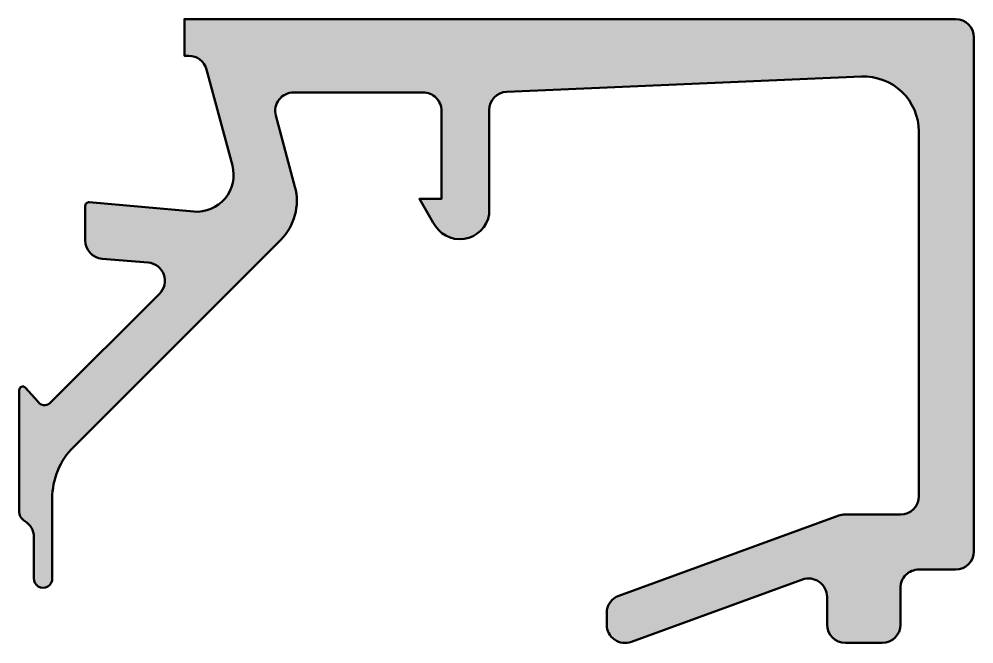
# Model space of a CAD drawing. Extents: x -4 to 22, y -17 to 0.
import ezdxf

# ---------------------------------------------------------------- set-up
doc = ezdxf.new("R2010")
doc.units = 0
doc.layers.add('0S-Alu contour', color=7, linetype='Continuous', lineweight=50)
doc.layers.add('0S-Alu hatch', color=252, linetype='Continuous', lineweight=25)

# ---------------------------------------------------------------- blocks, each defined once
blk = doc.blocks.new('184040__4A69B4D4_A2C8_4123_8CDD_D15BC3A333BA_')
at = {"layer": '0S-Alu hatch'}
h = blk.add_hatch(color=256, dxfattribs=at)
edge = h.paths.add_edge_path()
edge.add_ellipse((21.49995149423839, -0.5000008220420435), major_axis=(-0.5000008220494961, 0), ratio=1, start_angle=180.0002205580084, end_angle=269.9996872349519, ccw=False)
edge.add_line((21.99995231628418, -0.4999988973071605), (21.99995231628418, -14.49992275238037))
edge.add_ellipse((21.49994646574124, -14.49991690186338), major_axis=(-0.500005850577169, 0), ratio=1, start_angle=90.00088897848849, end_angle=179.9993295875975, ccw=False)
edge.add_line((21.49995422363282, -14.99992275238037), (20.49995613098144, -14.99992275238037))
edge.add_arc((20.49995416795778, -15.4999207893567), 0.4999980369801863, 89.99977505317524, 180.0002249462687)
edge.add_line((19.99995613098144, -15.49992275237551), (19.99995613098144, -16.49991989135742))
edge.add_ellipse((19.49995195675399, -16.49991571714953), major_axis=(-0.5000041742448765, 0), ratio=1, start_angle=90.00069689146699, end_angle=179.9995216756483, ccw=False)
edge.add_line((19.49995803833008, -16.99991989135742), (18.49995994567871, -16.99991989135742))
edge.add_ellipse((18.49996770502909, -16.49991213200705), major_axis=(-0.5000077594105812, 0), ratio=1, start_angle=0.0008891424366765932, end_angle=89.99911085774198, ccw=False)
edge.add_line((17.99995994567871, -16.49991989135898), (17.9999599456787, -15.74370319254491))
edge.add_arc((17.4999599456787, -15.74370319254491), 0.5, 0, 110.0114288080346)
edge.add_line((17.32885615702012, -15.27389100293434), (12.67107708577772, -16.97023618819836))
edge.add_ellipse((12.49997329711914, -16.50042399858779), major_axis=(-0.4999999999999986, 0), ratio=1, start_angle=0, end_angle=110.0114288080349, ccw=False)
edge.add_line((11.99997329711914, -16.50042399858779), (11.99997329711914, -16.18138489191005))
edge.add_ellipse((12.49997329711914, -16.18138489191006), major_axis=(-0.5000000000000054, 0), ratio=1, start_angle=290.0102618276183, end_angle=360, ccw=False)
edge.add_line((12.32887907746656, -15.71156921741475), (18.31904821553336, -13.53011089258234))
edge.add_ellipse((18.49014243518596, -13.99992656707762), major_axis=(-0.4999999999999946, 0), ratio=1, start_angle=270.00000000000205, end_angle=290.0102618276204, ccw=False)
edge.add_line((18.49014243518594, -13.49992656707763), (19.99995613098145, -13.49992656707763))
edge.add_arc((19.99994868649237, -12.99991912258856), 0.5000074445444893, 270.0008530629083, 359.9991469374164)
edge.add_line((20.49995613098145, -12.99992656707481), (20.49995613098145, -3.064993143081665))
edge.add_arc((19.00022007130523, -3.065355302100288), 1.499736103403621, 0.0138358898068361, 92.45578114304597)
edge.add_line((18.93595886230469, -1.566996574401855), (9.278591377447565, -1.980512287225049))
edge.add_arc((9.299981117248532, -2.480054556739097), 0.4999999999999981, 92.45183186208882, 180)
edge.add_line((8.799981117248533, -2.480054556739097), (8.799981117248535, -5.312190532684328))
edge.add_ellipse((8.000902728260073, -5.188209944096239), major_axis=(-0.8086392632657956, 0), ratio=1, start_angle=25.09690427883919, end_angle=171.180624055196, ccw=False)
edge.add_line((7.268605709075925, -5.531194686889651), (6.899984359741209, -4.899989604949951))
edge.add_line((6.899984359741209, -4.899989604949951), (7.499984741210935, -4.899989128112792))
edge.add_line((7.499984741210935, -4.899989128112792), (7.499982833862305, -2.499994516372681))
edge.add_arc((6.999986713504349, -2.499991709621082), 0.4999961203658339, 359.9996783674781, 450.0001167260558)
edge.add_line((6.999985694885254, -1.999995589256286), (3.472488403320313, -1.999999999999999))
edge.add_arc((3.472513363562774, -2.500016988129637), 0.5000169887526307, 90.00286013591818, 194.9993049646138)
edge.add_line((2.989532470703125, -2.629425048828132), (3.5091552734375, -4.568679809570316))
edge.add_ellipse((2.060265092422591, -4.95690324355499), major_axis=(-1.500000063778755, 0), ratio=1, start_angle=134.9992078296319, end_angle=194.9997963382539, ccw=False)
edge.add_line((3.120910644531249, -6.017578125), (-2.514219665888717, -11.65270843541994))
edge.add_arc((-1.100006103515624, -13.06692199779304), 2, 134.9999999999999, 180)
edge.add_line((-3.100006103515625, -13.06692199779304), (-3.100006103515625, -15.23031616210937))
edge.add_ellipse((-3.349998474121094, -15.24584898042172), major_axis=(-0.2504744573916999, 0), ratio=1, start_angle=-3.5553978342948085, end_angle=183.5553978342947, ccw=False)
edge.add_line((-3.599990844726562, -15.23031616210937), (-3.59999059061859, -14.11121652507899))
edge.add_arc((-4.099990590619038, -14.11121641154667), 0.5000000000004606, 359.9999869957072, 419.3429707878478)
edge.add_ellipse((-3.683735783452801, -13.40896420913977), major_axis=(-0.3163493249054602, 0), ratio=1, start_angle=-1.3290766186169094, end_angle=59.34297078784539, ccw=False)
edge.add_line((-4, -13.40162658691406), (-4, -10.11160193073828))
edge.add_ellipse((-3.899999999999999, -10.11160193073828), major_axis=(-0.1000000000000005, 0), ratio=1, start_angle=222.14404596601, end_angle=360, ccw=False)
edge.add_line((-3.825853976675572, -10.04450224947843), (-3.481292486190787, -10.42524719238281))
edge.add_arc((-3.308065351550852, -10.32518575979805), 0.2000498199611217, 210.0120793066804, 314.9868505945928)
edge.add_line((-3.166641235351565, -10.4666748046875), (-0.1784737706184392, -7.484163284301757))
edge.add_arc((-0.5320211618931974, -7.130615319408283), 0.4999919212922388, 314.999953519803, 445.0013822349448)
edge.add_line((-0.4884560108184818, -6.632524967193606), (-1.743575930595397, -6.529022216796875))
edge.add_ellipse((-1.700000365970285, -6.030928096721821), major_axis=(-0.4999965822740596, 0), ratio=1, start_angle=0.00016830172029358437, end_angle=85.0002310809005, ccw=False)
edge.add_line((-2.199996948242187, -6.030929565421359), (-2.199996948242187, -5.092412632631953))
edge.add_ellipse((-2.099996948242187, -5.092412632631953), major_axis=(-0.0999999999999997, 0), ratio=1, start_angle=264.9466242948757, end_angle=360, ccw=False)
edge.add_line((-2.091188574078226, -4.99280132531904), (0.7523010849649469, -5.244243872594599))
edge.add_arc((0.8403848266045624, -4.248130799465466), 1, 264.9466242948758, 375.108710892877)
edge.add_line((1.80581784084551, -3.987479509398377), (1.09930419921875, -1.37060546875))
edge.add_arc((0.6163470368477348, -1.499987271371529), 0.4999872713730419, 14.99710225104464, 89.99985907700415)
edge.add_line((0.6163482666015625, -1), (0.5000152587890625, -1))
edge.add_line((0.5000152587890625, -1), (0.5000152587890625, 0))
edge.add_line((0.5000152587890625, 0), (21.49995422363281, 3e-15))
at = {"layer": '0S-Alu contour', "color": 7}
for points in [[(0.6163482666015625, -1), (0.5000152587890625, -1), (0.5000152587890625, 0), (21.49995422363281, 3e-15)], [(21.99995231628418, -0.4999988973071605), (21.99995231628418, -14.49992275238037)], [(1.80581784084551, -3.987479509398377), (1.09930419921875, -1.37060546875)], [(18.93595886230469, -1.566996574401855), (9.278591377447565, -1.980512287225049)], [(6.999985694885254, -1.999995589256286), (3.472488403320313, -1.999999999999999)], [(7.268605709075925, -5.531194686889651), (6.899984359741209, -4.899989604949951), (7.499984741210935, -4.899989128112792), (7.499982833862305, -2.499994516372681)], [(8.799981117248533, -2.480054556739097), (8.799981117248535, -5.312190532684328)], [(2.989532470703125, -2.629425048828132), (3.5091552734375, -4.568679809570316)], [(20.49995613098145, -12.99992656707481), (20.49995613098145, -3.064993143081665)], [(-2.199996948242187, -6.030929565421359), (-2.199996948242187, -5.092412632631953)], [(-2.091188574078226, -4.99280132531904), (0.7523010849649469, -5.244243872594599)], [(3.120910644531249, -6.017578125), (-2.514219665888717, -11.65270843541994)], [(-0.4884560108184818, -6.632524967193606), (-1.743575930595397, -6.529022216796875)], [(-3.166641235351565, -10.4666748046875), (-0.1784737706184392, -7.484163284301757)], [(-4, -13.40162658691406), (-4, -10.11160193073828)], [(-3.825853976675572, -10.04450224947843), (-3.481292486190787, -10.42524719238281)], [(-3.100006103515625, -13.06692199779304), (-3.100006103515625, -15.23031616210937)], [(18.49014243518594, -13.49992656707763), (19.99995613098145, -13.49992656707763)], [(12.32887907746656, -15.71156921741475), (18.31904821553336, -13.53011089258234)], [(-3.599990844726562, -15.23031616210937), (-3.59999059061859, -14.11121652507899)], [(21.49995422363282, -14.99992275238037), (20.49995613098144, -14.99992275238037)], [(17.32885615702012, -15.27389100293434), (12.67107708577772, -16.97023618819836)], [(19.99995613098144, -15.49992275237551), (19.99995613098144, -16.49991989135742)], [(17.99995994567871, -16.49991989135898), (17.9999599456787, -15.74370319254491)], [(11.99997329711914, -16.50042399858779), (11.99997329711914, -16.18138489191005)], [(19.49995803833008, -16.99991989135742), (18.49995994567871, -16.99991989135742)]]:
    blk.add_lwpolyline(points, dxfattribs=at)
at = {"layer": '0S-Alu contour', "color": 7, "extrusion": (0, 0, -1)}
for centre, radius, start, end in [((-21.49995149423839, -0.5000008220420435), 0.5000008220494961, 90.00031276504806, 179.9997794419916), ((-2.060265092422591, -4.95690324355499), 1.500000063778755, 165.0002036617461, 225.0007921703681), ((2.099996948242187, -5.092412632631953), 0.0999999999999997, 0, 95.05337570512432), ((-8.000902728260073, -5.188209944096239), 0.8086392632657956, 188.8193759448041, 334.9030957211608), ((1.700000365970285, -6.030928096721821), 0.4999965822740596, 274.9997689190995, 359.9998316982797), ((3.899999999999999, -10.11160193073828), 0.1000000000000005, 0, 137.85595403399), ((3.683735783452801, -13.40896420913977), 0.3163493249054602, 300.6570292121546, 1.329076618616856), ((-18.49014243518596, -13.99992656707762), 0.4999999999999946, 69.98973817237956, 89.99999999999797), ((-21.49994646574124, -14.49991690186338), 0.500005850577169, 180.0006704124026, 269.9991110215115), ((3.349998474121094, -15.24584898042172), 0.2504744573916999, 176.4446021657053, 3.555397834294713), ((-12.49997329711914, -16.18138489191006), 0.5000000000000054, 0, 69.9897381723817), ((-12.49997329711914, -16.50042399858779), 0.4999999999999986, 249.9885711919651, 0), ((-18.49996770502909, -16.49991213200705), 0.5000077594105812, 270.000889142258, 359.9991108575633), ((-19.49995195675399, -16.49991571714953), 0.5000041742448765, 180.0004783243518, 269.999303108533)]:
    blk.add_arc(centre, radius, start, end, dxfattribs=at)
at = {"layer": '0S-Alu contour', "color": 7}
for centre, radius, start, end in [((0.6163470368477348, -1.499987271371529), 0.4999872713730419, 14.99710225104464, 89.99985907700415), ((19.00022007130523, -3.065355302100288), 1.499736103403621, 0.0138358898068361, 92.45578114304597), ((3.472513363562774, -2.500016988129637), 0.5000169887526307, 90.00286013591818, 194.9993049646138), ((6.999986713504349, -2.499991709621082), 0.4999961203658339, 359.9996783674781, 90.00011672605584), ((9.299981117248532, -2.480054556739097), 0.4999999999999981, 92.45183186208882, 180), ((0.8403848266045624, -4.248130799465466), 1, 264.9466242948758, 15.108710892877), ((-0.5320211618931974, -7.130615319408283), 0.4999919212922388, 314.999953519803, 85.00138223494483), ((-3.308065351550852, -10.32518575979805), 0.2000498199611217, 210.0120793066804, 314.9868505945928), ((-1.100006103515624, -13.06692199779304), 2, 134.9999999999999, 180), ((19.99994868649237, -12.99991912258856), 0.5000074445444893, 270.0008530629083, 359.9991469374164), ((-4.099990590619038, -14.11121641154667), 0.5000000000004606, 359.9999869957072, 59.34297078784782), ((20.49995416795778, -15.4999207893567), 0.4999980369801863, 89.99977505317524, 180.0002249462687), ((17.4999599456787, -15.74370319254491), 0.5, 0, 110.0114288080346)]:
    blk.add_arc(centre, radius, start, end, dxfattribs=at)
blk = doc.blocks.new('184040__DB4A8401_196C_4023_B0C8_27F0C06491A4_')
at = {"layer": '0S-Alu contour', "color": 7}
blk.add_blockref('184040__4A69B4D4_A2C8_4123_8CDD_D15BC3A333BA_', (0, 0), dxfattribs=at)

msp = doc.modelspace()

# ---------------------------------------------------------------- block references
at = {"layer": '0S-Alu contour', "color": 7}
msp.add_blockref('184040__DB4A8401_196C_4023_B0C8_27F0C06491A4_', (0, 0), dxfattribs=at)

doc.saveas('drawing.dxf')
